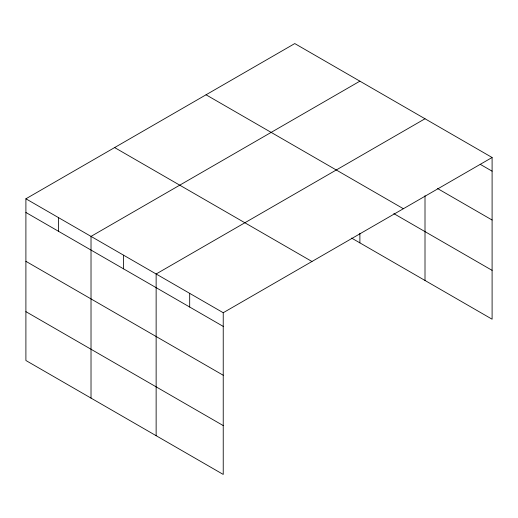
<?xml version="1.0" encoding="UTF-8"?>
<svg xmlns="http://www.w3.org/2000/svg" width="518" height="518" viewBox="0 0 518 518"><rect width="100%" height="100%" fill="white"/><g stroke="black" fill="none" stroke-linecap="round" stroke-linejoin="round"><path stroke-width="0.78" d="M492.1 157.498L294.768 43.57L25.9 198.795L25.9 360.502L223.232 474.43L223.232 312.723L492.1 157.498L492.1 319.205L351.573 238.073M359.887 81.164L91.019 236.396L91.019 398.096M425.006 118.764L156.138 273.99L156.138 435.696M480.218 164.316L492.1 171.173M437.587 188.552L492.1 220.02M206.041 94.794L403.373 208.722M393.829 213.617L492.1 270.357M114.627 147.572L311.959 261.499M25.9 198.795L223.232 312.723M25.9 212.471L223.232 326.398M25.9 261.318L223.232 375.252M25.9 311.655L223.232 425.582M425.006 195.668L425.006 280.471M359.887 233.262L359.887 242.871M189.685 293.356L189.685 307.032M123.582 255.193L123.582 268.868M58.463 217.592L58.463 231.268"/></g></svg>
